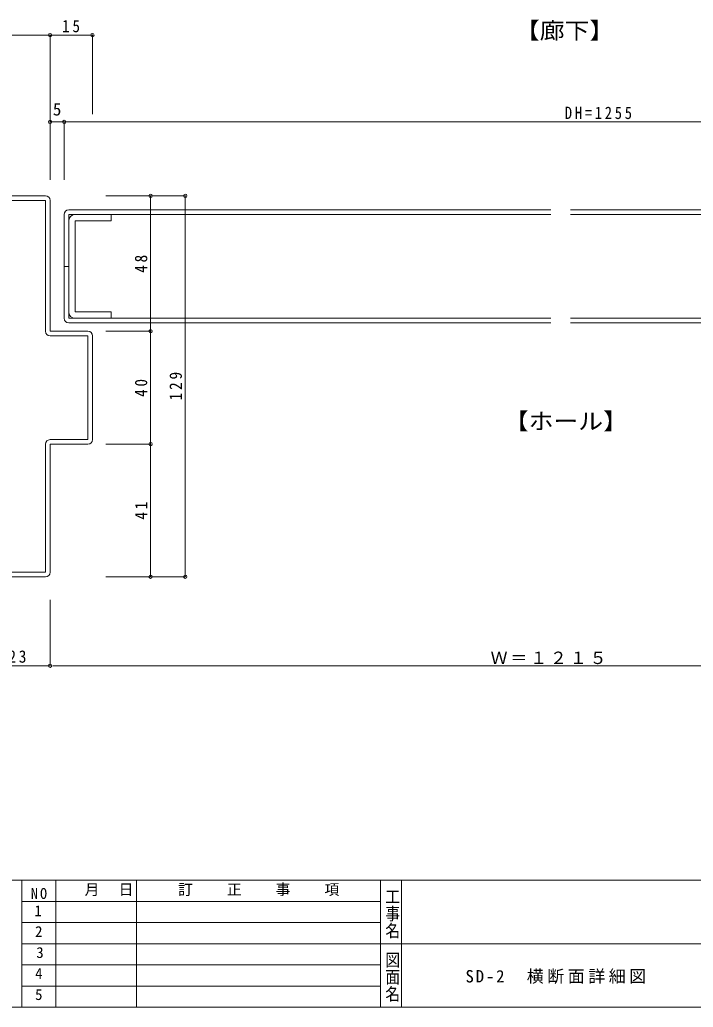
# Model space of a CAD drawing. Units: millimetres on the paper, with parts at other scales. Extents: x 412 to 1654, y -812 to -538.
# Drawn here: x 913.6 to 1032.8, y -811.7 to -636.7 of the extents above; entities that cross this region are included whole.
import ezdxf
from ezdxf.enums import TextEntityAlignment as Align

# ---------------------------------------------------------------- set-up
doc = ezdxf.new("R2010")
doc.units = ezdxf.units.MM
doc.header["$PDMODE"] = 32
doc.header["$PDSIZE"] = 0.6
doc.layers.add('1-9_hojyosen', color=7, linetype='Continuous', lineweight=9)
doc.layers.add('F-0', color=5, linetype='Continuous', lineweight=9)
doc.styles.add('@ＭＳ ゴシック', font='')
doc.styles.add('ＭＳ ゴシック', font='')
doc.styles.get('@ＭＳ ゴシック').set_extended_font_data('@MS Gothic')
doc.styles.get('ＭＳ ゴシック').set_extended_font_data('MS Gothic')

msp = doc.modelspace()

# ---------------------------------------------------------------- linework, layer by layer
at = {"layer": '1-9_hojyosen', "color": 3}
for p, q in [((918.923, -639.433), (904.923, -639.433)), ((926.423, -639.433), (918.923, -639.433)), ((918.923, -639.433), (918.923, -656.999)), ((918.923, -639.433), (918.923, -665.097)), ((926.423, -639.433), (926.423, -653.416)), ((918.923, -654.811), (918.923, -665.097)), ((918.923, -654.811), (921.423, -654.811)), ((921.423, -654.811), (1114.285, -654.811)), ((921.423, -654.811), (921.423, -665.097)), ((936.724, -667.916), (928.771, -667.916)), ((936.724, -691.916), (936.724, -667.916)), ((942.866, -667.916), (936.724, -667.916)), ((942.866, -735.416), (942.866, -667.916)), ((936.724, -691.916), (928.771, -691.916)), ((936.724, -691.916), (928.771, -691.916)), ((936.724, -711.916), (936.724, -691.916)), ((936.724, -711.916), (928.771, -711.916)), ((936.724, -735.416), (936.724, -711.916)), ((936.724, -735.416), (928.771, -735.416)), ((942.866, -735.416), (936.724, -735.416)), ((918.923, -751.173), (918.923, -739.513)), ((918.923, -751.173), (918.923, -739.513)), ((918.923, -751.173), (907.423, -751.173)), ((1091.785, -751.173), (919.423, -751.173))]:
    msp.add_line(p, q, dxfattribs=at)
at = {"layer": '1-9_hojyosen'}
for p, q in [((907.223, -667.916), (918.123, -667.916)), ((905.723, -668.716), (918.123, -668.716)), ((918.123, -691.916), (918.123, -668.716)), ((918.923, -668.716), (918.923, -691.916)), ((921.423, -689.616), (921.423, -671.216)), ((922.223, -670.416), (1007.616, -670.416)), ((922.223, -671.216), (922.223, -689.616)), ((922.223, -671.216), (1007.616, -671.216)), ((1011.123, -670.416), (1113.485, -670.416)), ((1011.123, -671.216), (1113.485, -671.216)), ((921.423, -680.416), (922.223, -680.416)), ((922.223, -689.616), (1007.616, -689.616)), ((922.223, -690.416), (1007.616, -690.416)), ((1011.123, -689.616), (1113.485, -689.616)), ((1011.123, -690.416), (1113.485, -690.416)), ((925.623, -691.916), (918.923, -691.916)), ((918.923, -692.716), (925.623, -692.716)), ((925.623, -692.716), (925.623, -711.116)), ((926.423, -692.716), (926.423, -711.116)), ((918.123, -711.916), (918.123, -734.616)), ((918.923, -711.116), (925.623, -711.116)), ((925.623, -711.916), (918.923, -711.916)), ((918.923, -734.616), (918.923, -711.916)), ((918.123, -734.616), (905.723, -734.616)), ((907.223, -735.416), (918.123, -735.416))]:
    msp.add_line(p, q, dxfattribs=at)
msp.add_lwpolyline([(929.723, -689.616), (929.723, -688.466), (923.373, -688.466), (923.373, -672.366), (929.723, -672.366), (929.723, -671.216)], dxfattribs=at)
for centre, radius, start, end in [((918.123, -668.716), 0.8, 0, 90), ((922.223, -671.216), 0.8, 90, 180), ((923.373, -672.366), 1.15, 90, 180), ((923.373, -688.466), 1.15, 180, 270), ((922.223, -689.616), 0.8, 180, 270), ((918.923, -691.916), 0.8, 180, 270), ((925.623, -692.716), 0.8, 0, 90), ((918.923, -711.916), 0.8, 90, 180), ((925.623, -711.116), 0.8, 270, 0), ((918.123, -734.616), 0.8, 270, 0)]:
    msp.add_arc(centre, radius, start, end, dxfattribs=at)
at = {"layer": '1-9_hojyosen', "color": 134}
for p in [(918.923, -639.433), (926.423, -639.433), (918.923, -654.811), (921.423, -654.811), (936.724, -667.916), (942.866, -667.916), (936.724, -691.916), (936.724, -711.916), (936.724, -735.416), (942.866, -735.416), (918.923, -751.173)]:
    msp.add_point(p, dxfattribs=at)
at = {"layer": 'F-0'}
for p, q in [((831.866, -789.19), (913.927, -789.19)), ((831.866, -789.19), (977.416, -789.19)), ((913.927, -789.19), (913.927, -811.69)), ((919.927, -789.19), (919.927, -811.69)), ((934.221, -789.19), (934.221, -811.69)), ((977.416, -792.94), (913.927, -792.94)), ((977.416, -796.69), (913.927, -796.69)), ((977.416, -800.44), (913.927, -800.44)), ((1043.091, -800.44), (977.416, -800.44)), ((977.416, -804.19), (913.927, -804.19)), ((977.416, -807.94), (913.927, -807.94)), ((913.927, -811.69), (831.866, -811.69)), ((1223.866, -811.69), (831.866, -811.69))]:
    msp.add_line(p, q, dxfattribs=at)
for points in [[(977.416, -789.19), (977.416, -800.44), (977.416, -811.69)], [(977.416, -789.19), (1043.091, -789.19), (1110.266, -789.19), (1197.832, -789.19), (1223.866, -789.19)], [(981.166, -789.19), (981.166, -800.44), (981.166, -811.69)]]:
    msp.add_lwpolyline(points, dxfattribs=at)

# ---------------------------------------------------------------- texts
at = {"layer": '1-9_hojyosen', "style": 'ＭＳ ゴシック', "width": 1.1}
for s, p in [('【廊下】', (1001.243, -640.977)), ('【ホール】', (999.275, -710.196))]:
    msp.add_text(s, height=2.933, dxfattribs=at).set_placement(p, align=Align.BOTTOM_LEFT)
at = {"layer": '1-9_hojyosen', "style": 'ＭＳ ゴシック'}
msp.add_text('5', height=2.199, dxfattribs=at).set_placement((919.423, -654.337), align=Align.BOTTOM_LEFT)
at = {"layer": '1-9_hojyosen', "char_height": 2.199, "attachment_point": 7, "style": 'ＭＳ ゴシック'}
for s, insert in [('\\T1.36;\\W0.9;15', (921.048, -638.959)), ('\\T1.39;\\W0.85;DH=1255', (1010.104, -654.337)), ('\\T1.36;\\W0.9;23', (911.548, -750.673)), ('\\T1.17;Ｗ＝１２１５', (996.942, -750.911)), ('\\T1.21;SD-2\u3000横断面詳細図', (992.487, -807.565))]:
    msp.add_mtext(s, dxfattribs=dict(at, insert=insert))
at = {"layer": '1-9_hojyosen', "char_height": 2.199, "attachment_point": 7, "rotation": 90, "style": 'ＭＳ ゴシック'}
for s, insert in [('\\T1.36;\\W0.9;48', (936.158, -681.541)), ('\\T1.38;\\W0.9;129', (942.3, -704.166)), ('\\T1.36;\\W0.9;40', (936.158, -703.541)), ('\\T1.36;\\W0.9;41', (936.158, -725.291))]:
    msp.add_mtext(s, dxfattribs=dict(at, insert=insert))
at = {"layer": 'F-0', "color": 7, "style": 'ＭＳ ゴシック'}
for s, p in [('月', (925.046, -792.362)), ('日', (931.062, -792.362)), ('訂', (941.595, -792.362)), ('正', (950.234, -792.362)), ('事', (958.873, -792.362)), ('項', (967.512, -792.362)), ('1', (916.159, -796.128)), ('2', (916.269, -799.81)), ('3', (916.476, -803.535)), ('4', (916.269, -807.259)), ('5', (916.269, -810.984))]:
    msp.add_text(s, height=1.924, dxfattribs=at).set_placement(p, align=Align.BOTTOM_LEFT)
at = {"layer": 'F-0', "color": 7, "style": '@ＭＳ ゴシック', "width": 1.15}
for s, p in [('工事名', (978.03, -790.549)), ('図面名', (978.032, -801.771))]:
    msp.add_text(s, height=1.924, rotation=270, dxfattribs=at).set_placement(p, align=Align.BOTTOM_LEFT)
at = {"layer": 'F-0', "color": 7, "insert": (915.52, -792.528), "char_height": 1.924, "attachment_point": 7, "style": 'ＭＳ ゴシック'}
msp.add_mtext('\\T1.31;\\W0.95;NO', dxfattribs=at)

doc.saveas('drawing.dxf')
